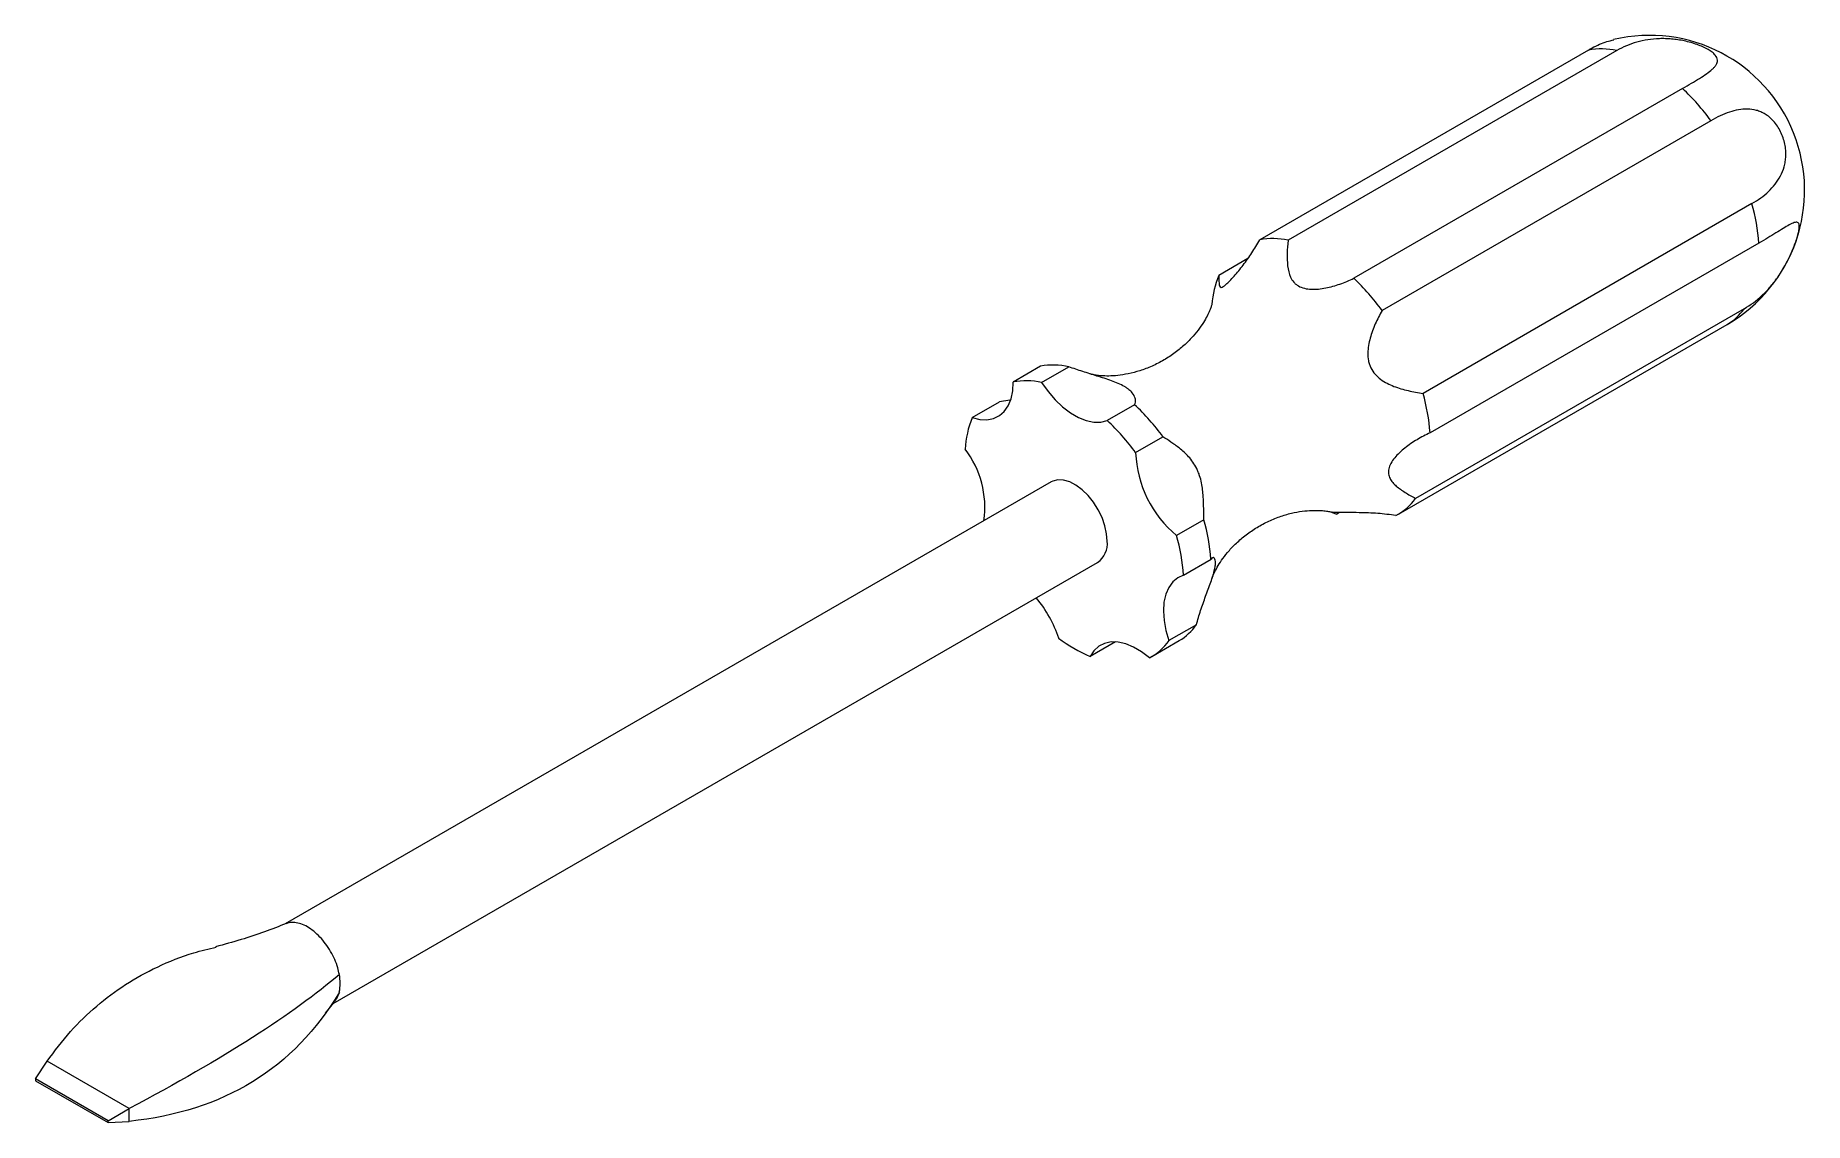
# Model space of a CAD drawing. Header units: millimetres. Extents: x -138 to 91, y -80 to 61.
import ezdxf

# ---------------------------------------------------------------- set-up
doc = ezdxf.new("R2010")
doc.units = ezdxf.units.MM

msp = doc.modelspace()

# ---------------------------------------------------------------- linework, layer by layer
at = {"color": 7, "linetype": 'Continuous', "lineweight": 15}
for p, q in [((62.81, 58.93), (20.38, 34.43)), ((66.47, 58.85), (24.04, 34.36)), ((74.95, 53.95), (32.53, 29.46)), ((78.61, 49.8), (36.19, 25.31)), ((83.9, 39.09), (41.48, 14.59)), ((18.86, 32), (15.09, 29.83)), ((84.81, 33.99), (42.38, 9.5)), ((82.92, 25.53), (40.49, 1.04)), ((38.28, -0.99), (80.71, 23.5)), ((-7.9, 18.11), (-11.44, 16.06)), ((-7.78, 15.99), (-4.24, 18.03)), ((-11.87, 13.71), (-13.19, 13.5)), ((-16.73, 11.46), (-13.19, 13.5)), ((4.24, 13.13), (0.71, 11.09)), ((4.37, 6.94), (7.9, 8.98)), ((-6.54, 3.16), (-105.39, -53.91)), ((13.19, -1.73), (9.66, -3.77)), ((30.69, -0.79), (30.32, -1.01)), ((10.56, -8.87), (14.1, -6.83)), ((-99.19, -64.19), (-0.54, -7.24)), ((12.21, -15.29), (8.67, -17.33)), ((1.77, -17.49), (-1.5, -19.37)), ((6.46, -19.36), (10, -17.32)), ((-100.18, -65.43), (-98.98, -63.92)), ((-137.63, -73.92), (-136.12, -71.64)), ((-125.51, -77.76), (-136.12, -71.64)), ((-128.24, -79.34), (-137.63, -73.92)), ((-137.63, -73.92), (-137.63, -74.15)), ((-137.63, -74.15), (-128.24, -79.57)), ((-128.24, -79.34), (-125.51, -77.76)), ((-128.24, -79.57), (-128.24, -79.34)), ((-128.24, -79.57), (-125.51, -79.4)), ((-125.51, -79.4), (-125.51, -77.76))]:
    msp.add_line(p, q, dxfattribs=at)
at = {"color": 7, "linetype": 'Continuous', "lineweight": 15, "flags": 128}
for points in [[(-16.73, 11.46), (-15.75, 11.22), (-14.82, 11.18), (-13.97, 11.35), (-13.22, 11.72), (-12.58, 12.27), (-12.08, 13), (-11.71, 13.89), (-11.5, 14.92), (-11.44, 16.06)], [(-7.78, 15.99), (-6.94, 14.82), (-6.03, 13.77), (-5.06, 12.85), (-4.05, 12.09), (-3.02, 11.5), (-2.02, 11.1), (-1.04, 10.89), (-0.13, 10.89), (0.71, 11.09)], [(0.71, -4.49), (0.63, -3.52), (0.4, -2.49), (0.03, -1.45), (-0.46, -0.43), (-1.07, 0.53), (-1.77, 1.4), (-2.54, 2.14), (-3.33, 2.74), (-4.14, 3.16), (-4.92, 3.39), (-5.66, 3.43), (-6.31, 3.27), (-6.54, 3.16)], [(10.56, -8.87), (9.8, -9.22), (9.15, -9.76), (8.64, -10.48), (8.26, -11.35), (8.03, -12.37), (7.96, -13.51), (8.04, -14.73), (8.28, -16.02), (8.67, -17.33)], [(6.14, -19.54), (5.13, -18.76), (4.11, -18.16), (3.1, -17.74), (2.12, -17.52), (1.2, -17.5), (0.36, -17.68), (-0.38, -18.06), (-1.01, -18.63), (-1.5, -19.37)], [(-98.97, -63.9), (-98.67, -63.44), (-98.4, -62.71)]]:
    msp.add_lwpolyline(points, dxfattribs=at)
at = {"color": 7, "linetype": 'Continuous', "lineweight": 15}
for centre, radius, start, end in [((70.71, 40.82), 20, 299.9973, 103.4397), ((64.45, 50.07), 9.01, 77.0639, 100.5091), ((53.78, 31.58), 30.81, 36.2716, 46.5728), ((59.65, 32.16), 25.22, 4.1735, 15.9469), ((22.03, 25.58), 9.01, 77.0639, 100.5091), ((27.09, 25.04), 12.92, 158.2349, 175.3647), ((11.35, 7.08), 30.81, 36.2716, 46.5728), ((-9.79, 7.21), 9.01, 77.0639, 100.5091), ((-6.26, 9.25), 9.01, 77.0639, 100.5091), ((17.22, 7.66), 25.22, 4.1735, 15.9469), ((-4.59, 6.62), 13.07, 158.2842, 176.561), ((-16.94, -9.24), 30.81, 36.2716, 46.5728), ((-20.47, -11.29), 30.81, 36.2716, 46.5728), ((-27.54, -0.13), 12.45, 352.0677, 37.2625), ((19, 7.5), 14.64, 182.1985, 230.3573), ((34.77, 5.06), 7, 297.1609, 324.9338), ((-11.06, -8.66), 25.22, 4.1735, 15.9469), ((-2.25, -4.81), 2.97, 305.1831, 6.1291), ((-14.6, -10.7), 25.22, 4.1735, 15.9469), ((-20.68, -21.98), 15.91, 18.1203, 39.743), ((6.45, -11.25), 7.03, 300.2649, 324.8996), ((5.79, -2.04), 18.8, 232.8391, 247.1663), ((2.95, -13.31), 7, 297.1609, 324.9338), ((-103.91, -61.57), 5.62, 348.306, 11.694)]:
    msp.add_arc(centre, radius, start, end, dxfattribs=at)
at = {"color": 8, "linetype": 'Continuous', "lineweight": 15}
msp.add_arc((77.17, 29.57), 7.03, 300.2649, 324.8996, dxfattribs=at)
at = {"color": 7, "linetype": 'Continuous', "lineweight": 15}
for points, knots in [([(62.81, 58.93), (62.97, 59.02), (63.76, 59.46), (64.9, 59.99), (65.78, 60.17), (66.07, 60.23)], [0, 0, 0, 0, 0.143656, 0.715559, 1, 1, 1, 1]), ([(74.95, 53.95), (75.76, 54.42), (76.5, 54.85), (77.47, 55.47), (77.78, 55.67), (78.34, 56.06), (78.58, 56.26), (78.9, 56.54), (78.99, 56.64), (79.16, 56.83), (79.23, 56.93), (79.41, 57.22), (79.48, 57.41), (79.45, 57.83), (79.36, 58.05), (79.06, 58.4), (78.94, 58.52), (78.64, 58.75), (78.45, 58.87), (78.05, 59.11), (77.83, 59.22), (77.34, 59.44), (77.09, 59.54), (76.56, 59.73), (76.28, 59.82), (75.74, 59.97), (75.46, 60.04), (74.91, 60.16), (74.63, 60.21), (74.08, 60.29), (73.81, 60.32), (73.27, 60.37), (73.01, 60.38), (72.48, 60.4), (72.22, 60.4), (71.45, 60.37), (70.95, 60.33), (69.99, 60.18), (69.52, 60.07), (68.6, 59.81), (68.15, 59.65), (67.29, 59.29), (66.87, 59.08), (66.47, 58.85)], [0, 0, 0, 0, 0.125, 0.125, 0.1875, 0.1875, 0.25, 0.25, 0.28125, 0.28125, 0.3125, 0.3125, 0.375, 0.375, 0.4375, 0.4375, 0.46875, 0.46875, 0.5, 0.5, 0.53125, 0.53125, 0.5625, 0.5625, 0.59375, 0.59375, 0.625, 0.625, 0.65625, 0.65625, 0.6875, 0.6875, 0.71875, 0.71875, 0.75, 0.75, 0.8125, 0.8125, 0.875, 0.875, 0.9375, 0.9375, 1, 1, 1, 1]), ([(83.9, 39.09), (84.31, 39.32), (84.69, 39.57), (85.41, 40.1), (85.74, 40.37), (86.36, 40.96), (86.65, 41.27), (87.16, 41.93), (87.4, 42.29), (87.79, 43.04), (87.95, 43.44), (88.13, 44.08), (88.18, 44.3), (88.25, 44.76), (88.28, 44.99), (88.3, 45.48), (88.29, 45.73), (88.25, 46.25), (88.21, 46.52), (88.1, 47.05), (88.03, 47.33), (87.84, 47.86), (87.74, 48.13), (87.48, 48.64), (87.34, 48.89), (87.04, 49.34), (86.87, 49.55), (86.53, 49.93), (86.35, 50.1), (85.99, 50.41), (85.8, 50.54), (85.43, 50.76), (85.24, 50.86), (84.87, 51.02), (84.67, 51.09), (84.1, 51.24), (83.72, 51.29), (82.95, 51.3), (82.56, 51.27), (81.78, 51.13), (81.4, 51.03), (80.61, 50.77), (80.22, 50.61), (79.42, 50.24), (79.01, 50.03), (78.61, 49.8)], [0, 0, 0, 0, 0.0625, 0.0625, 0.125, 0.125, 0.1875, 0.1875, 0.25, 0.25, 0.3125, 0.3125, 0.34375, 0.34375, 0.375, 0.375, 0.40625, 0.40625, 0.4375, 0.4375, 0.46875, 0.46875, 0.5, 0.5, 0.53125, 0.53125, 0.5625, 0.5625, 0.59375, 0.59375, 0.625, 0.625, 0.65625, 0.65625, 0.6875, 0.6875, 0.75, 0.75, 0.8125, 0.8125, 0.875, 0.875, 0.9375, 0.9375, 1, 1, 1, 1]), ([(82.92, 25.53), (83.73, 26), (84.49, 26.56), (85.56, 27.56), (85.91, 27.92), (86.57, 28.69), (86.89, 29.1), (87.35, 29.74), (87.5, 29.97), (87.8, 30.43), (87.94, 30.66), (88.36, 31.39), (88.61, 31.89), (89.1, 32.93), (89.31, 33.46), (89.59, 34.23), (89.67, 34.47), (89.81, 34.95), (89.87, 35.17), (89.96, 35.57), (89.99, 35.75), (90.03, 36.07), (90.03, 36.2), (90.01, 36.41), (89.98, 36.49), (89.91, 36.61), (89.86, 36.65), (89.75, 36.7), (89.68, 36.71), (89.53, 36.69), (89.45, 36.67), (89.27, 36.61), (89.17, 36.57), (88.95, 36.47), (88.84, 36.41), (88.48, 36.21), (88.22, 36.05), (87.65, 35.7), (87.34, 35.51), (86.68, 35.11), (86.33, 34.89), (85.6, 34.45), (85.21, 34.23), (84.81, 33.99)], [0, 0, 0, 0, 0.125, 0.125, 0.1875, 0.1875, 0.25, 0.25, 0.28125, 0.28125, 0.3125, 0.3125, 0.375, 0.375, 0.4375, 0.4375, 0.46875, 0.46875, 0.5, 0.5, 0.53125, 0.53125, 0.5625, 0.5625, 0.59375, 0.59375, 0.625, 0.625, 0.65625, 0.65625, 0.6875, 0.6875, 0.71875, 0.71875, 0.75, 0.75, 0.8125, 0.8125, 0.875, 0.875, 0.9375, 0.9375, 1, 1, 1, 1]), ([(15.09, 29.83), (15.11, 29.53), (15.11, 29.27), (15.14, 28.82), (15.15, 28.64), (15.23, 28.36), (15.29, 28.28), (15.48, 28.29), (15.56, 28.32), (15.71, 28.41), (15.76, 28.45), (15.88, 28.54), (15.95, 28.6), (16.17, 28.79), (16.33, 28.94), (16.69, 29.31), (16.88, 29.51), (17.27, 29.95), (17.47, 30.18), (17.87, 30.66), (18.06, 30.91), (18.64, 31.67), (19.02, 32.2), (19.73, 33.29), (20.07, 33.85), (20.38, 34.43)], [0, 0, 0, 0, 0.125, 0.125, 0.25, 0.25, 0.375, 0.375, 0.4375, 0.4375, 0.46875, 0.46875, 0.5, 0.5, 0.5625, 0.5625, 0.625, 0.625, 0.6875, 0.6875, 0.75, 0.75, 0.875, 0.875, 1, 1, 1, 1]), ([(24.04, 34.36), (23.98, 33.77), (23.94, 33.21), (23.92, 32.11), (23.93, 31.58), (24.05, 30.55), (24.16, 30.04), (24.47, 29.37), (24.61, 29.15), (24.86, 28.87), (24.95, 28.78), (25.15, 28.61), (25.26, 28.54), (25.61, 28.33), (25.87, 28.23), (26.43, 28.09), (26.73, 28.05), (27.34, 28.03), (27.65, 28.04), (28.28, 28.1), (28.59, 28.14), (29.52, 28.33), (30.14, 28.5), (31.35, 28.92), (31.95, 29.17), (32.53, 29.46)], [0, 0, 0, 0, 0.125, 0.125, 0.25, 0.25, 0.375, 0.375, 0.4375, 0.4375, 0.46875, 0.46875, 0.5, 0.5, 0.5625, 0.5625, 0.625, 0.625, 0.6875, 0.6875, 0.75, 0.75, 0.875, 0.875, 1, 1, 1, 1]), ([(14.23, 26.24), (14.23, 26.23), (14.22, 26.19), (14.15, 25.89), (13.98, 25.42), (13.7, 24.77), (13.27, 23.96), (12.64, 23.01), (11.81, 21.96), (10.75, 20.88), (9.49, 19.83), (8.05, 18.88), (6.5, 18.09), (4.93, 17.49), (3.43, 17.1), (2.07, 16.89), (0.9, 16.82), (-0.04, 16.85), (-0.75, 16.94), (-1.22, 17.03), (-1.46, 17.1), (-1.49, 17.1), (-1.49, 17.11)], [0, 0, 0, 0, 0.0385129, 0.0799925, 0.1235401, 0.1696726, 0.2188699, 0.2714993, 0.3277018, 0.3872578, 0.4495022, 0.5133816, 0.5776573, 0.640935, 0.7019294, 0.759785, 0.8139622, 0.8643264, 0.9111169, 0.9548137, 0.9959979, 1, 1, 1, 1]), ([(36.19, 25.31), (35.86, 24.74), (35.57, 24.16), (35.04, 22.97), (34.82, 22.36), (34.47, 21.11), (34.34, 20.45), (34.33, 19.46), (34.35, 19.13), (34.45, 18.65), (34.49, 18.49), (34.59, 18.18), (34.66, 18.02), (34.87, 17.58), (35.06, 17.31), (35.49, 16.82), (35.73, 16.6), (36.25, 16.22), (36.53, 16.05), (37.1, 15.75), (37.4, 15.62), (38.29, 15.27), (38.91, 15.09), (40.18, 14.8), (40.83, 14.68), (41.48, 14.59)], [0, 0, 0, 0, 0.125, 0.125, 0.25, 0.25, 0.375, 0.375, 0.4375, 0.4375, 0.46875, 0.46875, 0.5, 0.5, 0.5625, 0.5625, 0.625, 0.625, 0.6875, 0.6875, 0.75, 0.75, 0.875, 0.875, 1, 1, 1, 1]), ([(4.24, 13.13), (4.3, 13.21), (4.34, 13.33), (4.37, 13.62), (4.36, 13.79), (4.24, 14.19), (4.13, 14.43), (3.81, 14.81), (3.68, 14.94), (3.43, 15.14), (3.34, 15.21), (3.14, 15.35), (3.03, 15.42), (2.68, 15.62), (2.42, 15.75), (1.85, 16), (1.55, 16.11), (0.95, 16.33), (0.63, 16.44), (0.01, 16.64), (-0.31, 16.74), (-1.24, 17.03), (-1.85, 17.22), (-3.07, 17.61), (-3.66, 17.81), (-4.24, 18.03)], [0, 0, 0, 0, 0.125, 0.125, 0.25, 0.25, 0.375, 0.375, 0.4375, 0.4375, 0.46875, 0.46875, 0.5, 0.5, 0.5625, 0.5625, 0.625, 0.625, 0.6875, 0.6875, 0.75, 0.75, 0.875, 0.875, 1, 1, 1, 1]), ([(42.38, 9.5), (41.79, 9.23), (41.23, 8.94), (40.14, 8.29), (39.62, 7.93), (38.64, 7.15), (38.18, 6.72), (37.62, 6.04), (37.45, 5.8), (37.26, 5.44), (37.2, 5.33), (37.11, 5.09), (37.07, 4.97), (36.99, 4.62), (36.98, 4.4), (37.04, 3.98), (37.11, 3.78), (37.3, 3.42), (37.42, 3.24), (37.69, 2.92), (37.85, 2.77), (38.35, 2.34), (38.74, 2.07), (39.57, 1.54), (40.02, 1.29), (40.49, 1.04)], [0, 0, 0, 0, 0.125, 0.125, 0.25, 0.25, 0.375, 0.375, 0.4375, 0.4375, 0.46875, 0.46875, 0.5, 0.5, 0.5625, 0.5625, 0.625, 0.625, 0.6875, 0.6875, 0.75, 0.75, 0.875, 0.875, 1, 1, 1, 1]), ([(13.19, -1.73), (13.18, -1.28), (13.17, -0.8), (13.15, 0.2), (13.13, 0.72), (13.05, 1.83), (12.99, 2.42), (12.81, 3.34), (12.73, 3.66), (12.58, 4.12), (12.52, 4.28), (12.4, 4.58), (12.33, 4.73), (12.11, 5.18), (11.95, 5.45), (11.59, 5.97), (11.4, 6.2), (11.01, 6.63), (10.81, 6.83), (10.42, 7.19), (10.22, 7.35), (9.64, 7.81), (9.27, 8.07), (8.55, 8.56), (8.21, 8.78), (7.9, 8.98)], [0, 0, 0, 0, 0.125, 0.125, 0.25, 0.25, 0.375, 0.375, 0.4375, 0.4375, 0.46875, 0.46875, 0.5, 0.5, 0.5625, 0.5625, 0.625, 0.625, 0.6875, 0.6875, 0.75, 0.75, 0.875, 0.875, 1, 1, 1, 1]), ([(14.2, -9.4), (14.22, -9.34), (14.28, -9.15), (14.5, -8.63), (14.88, -7.86), (15.45, -6.95), (16.23, -5.92), (17.22, -4.85), (18.44, -3.78), (19.84, -2.8), (21.36, -1.96), (22.93, -1.3), (24.46, -0.86), (25.86, -0.6), (27.09, -0.5), (28.09, -0.51), (28.86, -0.58), (29.39, -0.67), (29.57, -0.72), (29.65, -0.74)], [0, 0, 0, 0, 0.020071, 0.071461, 0.126182, 0.184697, 0.247249, 0.313713, 0.383474, 0.455442, 0.528243, 0.600395, 0.670268, 0.736818, 0.799326, 0.857511, 0.911542, 0.961905, 1, 1, 1, 1]), ([(37.96, -1.17), (37.18, -1.07), (35.6, -0.87), (33.48, -0.81), (31.8, -0.8), (30.65, -0.8), (29.89, -0.77), (29.61, -0.73), (29.64, -0.74), (29.65, -0.74)], [0, 0, 0, 0, 0.20855, 0.422379, 0.560777, 0.675191, 0.790109, 0.937434, 1, 1, 1, 1]), ([(29.65, -0.74), (29.65, -0.74), (29.64, -0.74), (29.88, -0.8), (30.16, -0.93), (30.32, -1.01)], [0, 0, 0, 0, 0.13303, 0.533269, 1, 1, 1, 1]), ([(29.69, -0.75), (29.7, -0.76), (29.81, -0.78), (29.86, -0.81), (29.83, -0.8), (29.83, -0.79)], [0, 0, 0, 0, 0.044426, 0.843716, 1, 1, 1, 1]), ([(12.21, -15.29), (12.37, -14.67), (12.56, -14.05), (12.96, -12.83), (13.18, -12.22), (13.63, -10.99), (13.86, -10.37), (14.17, -9.48), (14.27, -9.18), (14.4, -8.77), (14.44, -8.64), (14.51, -8.38), (14.54, -8.25), (14.62, -7.9), (14.65, -7.7), (14.68, -7.36), (14.68, -7.21), (14.66, -6.99), (14.63, -6.9), (14.58, -6.76), (14.54, -6.71), (14.43, -6.61), (14.36, -6.6), (14.21, -6.66), (14.15, -6.73), (14.1, -6.83)], [0, 0, 0, 0, 0.125, 0.125, 0.25, 0.25, 0.375, 0.375, 0.4375, 0.4375, 0.46875, 0.46875, 0.5, 0.5, 0.5625, 0.5625, 0.625, 0.625, 0.6875, 0.6875, 0.75, 0.75, 0.875, 0.875, 1, 1, 1, 1]), ([(-105.27, -53.87), (-106.19, -54.22), (-108.12, -54.96), (-111.15, -56), (-113.27, -56.56), (-114.37, -56.86)], [0, 0, 0, 0, 0.310023, 0.643054, 1, 1, 1, 1]), ([(-98.4, -60.43), (-98.47, -60.15), (-98.61, -59.51), (-98.98, -58.5), (-99.51, -57.45), (-100.16, -56.46), (-100.9, -55.58), (-101.7, -54.83), (-102.53, -54.26), (-103.36, -53.87), (-104.16, -53.7), (-104.82, -53.7), (-105.16, -53.85), (-105.29, -53.9)], [0, 0, 0, 0, 0.077277, 0.173205, 0.269133, 0.36506, 0.460988, 0.556916, 0.652843, 0.748771, 0.844699, 0.940626, 1, 1, 1, 1]), ([(-136.12, -71.64), (-135.14, -70.34), (-133.23, -67.77), (-129.81, -64.47), (-126.06, -61.65), (-121.85, -59.36), (-117.92, -57.75), (-115.27, -57.14), (-114.29, -56.92)], [0, 0, 0, 0, 0.183629, 0.361674, 0.536357, 0.710004, 0.893229, 1, 1, 1, 1]), ([(-98.4, -60.43), (-101.33, -62.96), (-108.77, -68.37), (-119.4, -74.51), (-125.51, -77.76)], [0, 0, 0, 0, 0.502136, 1, 1, 1, 1]), ([(-98.4, -62.71), (-101.33, -67.64), (-108.77, -75.34), (-119.4, -78.76), (-125.51, -79.4)], [0, 0, 0, 0, 0.502136, 1, 1, 1, 1])]:
    msp.add_open_spline(points, degree=3, knots=knots, dxfattribs=at)

doc.saveas('drawing.dxf')
